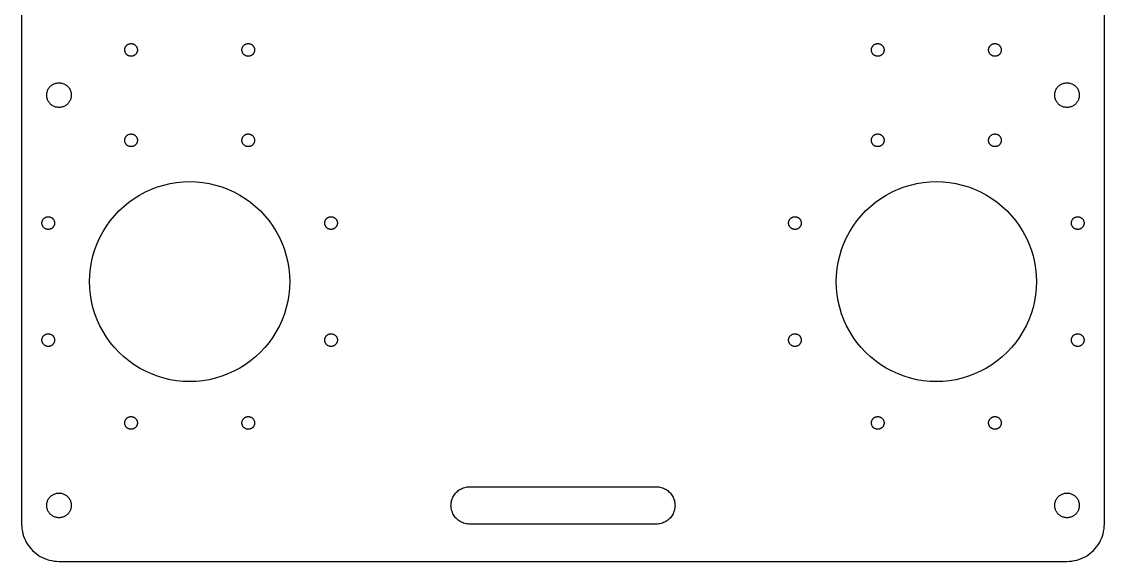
# Model space of a CAD drawing. Header units: millimetres. Extents: x -145 to 145, y -175 to 175.
# Drawn here: x -145 to 145, y -175 to -30.3 of the extents above; entities that cross this region are included whole.
import ezdxf

# ---------------------------------------------------------------- set-up
doc = ezdxf.new("R2010")
doc.units = ezdxf.units.MM

msp = doc.modelspace()

# ---------------------------------------------------------------- linework, layer by layer
at = {"layer": 'SCHNITT'}
msp.add_lwpolyline([(-145, 165), (-145, -165), (-144.98, -165.65), (-144.91, -166.31), (-144.81, -166.95), (-144.66, -167.59), (-144.47, -168.21), (-144.24, -168.83), (-143.97, -169.42), (-143.66, -170), (-143.31, -170.56), (-142.93, -171.09), (-142.52, -171.59), (-142.07, -172.07), (-141.59, -172.52), (-141.09, -172.93), (-140.56, -173.31), (-140, -173.66), (-139.42, -173.97), (-138.83, -174.24), (-138.21, -174.47), (-137.59, -174.66), (-136.95, -174.81), (-136.31, -174.91), (-135.65, -174.98), (-135, -175), (135, -175), (135.65, -174.98), (136.31, -174.91), (136.95, -174.81), (137.59, -174.66), (138.21, -174.47), (138.83, -174.24), (139.42, -173.97), (140, -173.66), (140.56, -173.31), (141.09, -172.93), (141.59, -172.52), (142.07, -172.07), (142.52, -171.59), (142.93, -171.09), (143.31, -170.56), (143.66, -170), (143.97, -169.42), (144.24, -168.83), (144.47, -168.21), (144.66, -167.59), (144.81, -166.95), (144.91, -166.31), (144.98, -165.65), (145, -165), (145, 165)], dxfattribs=at)
for points in [[(-115.8, -39.58), (-115.91, -39.56), (-116.02, -39.55), (-116.13, -39.52), (-116.24, -39.49), (-116.34, -39.45), (-116.44, -39.4), (-116.54, -39.35), (-116.63, -39.29), (-116.72, -39.23), (-116.81, -39.16), (-116.89, -39.08), (-116.97, -39), (-117.04, -38.91), (-117.1, -38.82), (-117.16, -38.73), (-117.21, -38.63), (-117.26, -38.53), (-117.3, -38.43), (-117.33, -38.32), (-117.36, -38.21), (-117.38, -38.1), (-117.39, -37.99), (-117.39, -37.88), (-117.39, -37.77), (-117.38, -37.66), (-117.36, -37.55), (-117.33, -37.44), (-117.3, -37.33), (-117.26, -37.23), (-117.21, -37.13), (-117.16, -37.03), (-117.1, -36.93), (-117.04, -36.84), (-116.97, -36.76), (-116.89, -36.68), (-116.81, -36.6), (-116.72, -36.53), (-116.63, -36.47), (-116.54, -36.41), (-116.44, -36.35), (-116.34, -36.31), (-116.24, -36.27), (-116.13, -36.24), (-116.02, -36.21), (-115.91, -36.19), (-115.8, -36.18), (-115.69, -36.18), (-115.58, -36.18), (-115.47, -36.19), (-115.36, -36.21), (-115.25, -36.24), (-115.14, -36.27), (-115.04, -36.31), (-114.94, -36.35), (-114.84, -36.41), (-114.75, -36.47), (-114.66, -36.53), (-114.57, -36.6), (-114.49, -36.68), (-114.41, -36.76), (-114.34, -36.84), (-114.28, -36.93), (-114.22, -37.03), (-114.17, -37.13), (-114.12, -37.23), (-114.08, -37.33), (-114.05, -37.44), (-114.02, -37.55), (-114, -37.66), (-113.99, -37.77), (-113.99, -37.88), (-113.99, -37.99), (-114, -38.1), (-114.02, -38.21), (-114.05, -38.32), (-114.08, -38.43), (-114.12, -38.53), (-114.17, -38.63), (-114.22, -38.73), (-114.28, -38.82), (-114.34, -38.91), (-114.41, -39), (-114.49, -39.08), (-114.57, -39.16), (-114.66, -39.23), (-114.75, -39.29), (-114.84, -39.35), (-114.94, -39.4), (-115.04, -39.45), (-115.14, -39.49), (-115.25, -39.52), (-115.36, -39.55), (-115.47, -39.56), (-115.58, -39.58), (-115.69, -39.58)], [(-84.42, -39.58), (-84.53, -39.56), (-84.64, -39.55), (-84.75, -39.52), (-84.86, -39.49), (-84.96, -39.45), (-85.06, -39.4), (-85.16, -39.35), (-85.25, -39.29), (-85.34, -39.23), (-85.43, -39.16), (-85.51, -39.08), (-85.59, -39), (-85.66, -38.91), (-85.72, -38.82), (-85.78, -38.73), (-85.83, -38.63), (-85.88, -38.53), (-85.92, -38.43), (-85.95, -38.32), (-85.98, -38.21), (-86, -38.1), (-86.01, -37.99), (-86.01, -37.88), (-86.01, -37.77), (-86, -37.66), (-85.98, -37.55), (-85.95, -37.44), (-85.92, -37.33), (-85.88, -37.23), (-85.83, -37.13), (-85.78, -37.03), (-85.72, -36.93), (-85.66, -36.84), (-85.59, -36.76), (-85.51, -36.68), (-85.43, -36.6), (-85.34, -36.53), (-85.25, -36.47), (-85.16, -36.41), (-85.06, -36.35), (-84.96, -36.31), (-84.86, -36.27), (-84.75, -36.24), (-84.64, -36.21), (-84.53, -36.19), (-84.42, -36.18), (-84.31, -36.18), (-84.2, -36.18), (-84.09, -36.19), (-83.98, -36.21), (-83.87, -36.24), (-83.76, -36.27), (-83.66, -36.31), (-83.56, -36.35), (-83.46, -36.41), (-83.37, -36.47), (-83.28, -36.53), (-83.19, -36.6), (-83.11, -36.68), (-83.03, -36.76), (-82.96, -36.84), (-82.9, -36.93), (-82.84, -37.03), (-82.79, -37.13), (-82.74, -37.23), (-82.7, -37.33), (-82.67, -37.44), (-82.64, -37.55), (-82.62, -37.66), (-82.61, -37.77), (-82.61, -37.88), (-82.61, -37.99), (-82.62, -38.1), (-82.64, -38.21), (-82.67, -38.32), (-82.7, -38.43), (-82.74, -38.53), (-82.79, -38.63), (-82.84, -38.73), (-82.9, -38.82), (-82.96, -38.91), (-83.03, -39), (-83.11, -39.08), (-83.19, -39.16), (-83.28, -39.23), (-83.37, -39.29), (-83.46, -39.35), (-83.56, -39.4), (-83.66, -39.45), (-83.76, -39.49), (-83.87, -39.52), (-83.98, -39.55), (-84.09, -39.56), (-84.2, -39.58), (-84.31, -39.58)], [(84.2, -39.58), (84.09, -39.56), (83.98, -39.55), (83.87, -39.52), (83.76, -39.49), (83.66, -39.45), (83.56, -39.4), (83.46, -39.35), (83.37, -39.29), (83.28, -39.23), (83.19, -39.16), (83.11, -39.08), (83.03, -39), (82.96, -38.91), (82.9, -38.82), (82.84, -38.73), (82.79, -38.63), (82.74, -38.53), (82.7, -38.43), (82.67, -38.32), (82.64, -38.21), (82.62, -38.1), (82.61, -37.99), (82.61, -37.88), (82.61, -37.77), (82.62, -37.66), (82.64, -37.55), (82.67, -37.44), (82.7, -37.33), (82.74, -37.23), (82.79, -37.13), (82.84, -37.03), (82.9, -36.93), (82.96, -36.84), (83.03, -36.76), (83.11, -36.68), (83.19, -36.6), (83.28, -36.53), (83.37, -36.47), (83.46, -36.41), (83.56, -36.35), (83.66, -36.31), (83.76, -36.27), (83.87, -36.24), (83.98, -36.21), (84.09, -36.19), (84.2, -36.18), (84.31, -36.18), (84.42, -36.18), (84.53, -36.19), (84.64, -36.21), (84.75, -36.24), (84.86, -36.27), (84.96, -36.31), (85.06, -36.35), (85.16, -36.41), (85.25, -36.47), (85.34, -36.53), (85.43, -36.6), (85.51, -36.68), (85.59, -36.76), (85.66, -36.84), (85.72, -36.93), (85.78, -37.03), (85.83, -37.13), (85.88, -37.23), (85.92, -37.33), (85.95, -37.44), (85.98, -37.55), (86, -37.66), (86.01, -37.77), (86.01, -37.88), (86.01, -37.99), (86, -38.1), (85.98, -38.21), (85.95, -38.32), (85.92, -38.43), (85.88, -38.53), (85.83, -38.63), (85.78, -38.73), (85.72, -38.82), (85.66, -38.91), (85.59, -39), (85.51, -39.08), (85.43, -39.16), (85.34, -39.23), (85.25, -39.29), (85.16, -39.35), (85.06, -39.4), (84.96, -39.45), (84.86, -39.49), (84.75, -39.52), (84.64, -39.55), (84.53, -39.56), (84.42, -39.58), (84.31, -39.58)], [(115.58, -39.58), (115.47, -39.56), (115.36, -39.55), (115.25, -39.52), (115.14, -39.49), (115.04, -39.45), (114.94, -39.4), (114.84, -39.35), (114.75, -39.29), (114.66, -39.23), (114.57, -39.16), (114.49, -39.08), (114.41, -39), (114.34, -38.91), (114.28, -38.82), (114.22, -38.73), (114.17, -38.63), (114.12, -38.53), (114.08, -38.43), (114.05, -38.32), (114.02, -38.21), (114, -38.1), (113.99, -37.99), (113.99, -37.88), (113.99, -37.77), (114, -37.66), (114.02, -37.55), (114.05, -37.44), (114.08, -37.33), (114.12, -37.23), (114.17, -37.13), (114.22, -37.03), (114.28, -36.93), (114.34, -36.84), (114.41, -36.76), (114.49, -36.68), (114.57, -36.6), (114.66, -36.53), (114.75, -36.47), (114.84, -36.41), (114.94, -36.35), (115.04, -36.31), (115.14, -36.27), (115.25, -36.24), (115.36, -36.21), (115.47, -36.19), (115.58, -36.18), (115.69, -36.18), (115.8, -36.18), (115.91, -36.19), (116.02, -36.21), (116.13, -36.24), (116.24, -36.27), (116.34, -36.31), (116.44, -36.35), (116.54, -36.41), (116.63, -36.47), (116.72, -36.53), (116.81, -36.6), (116.89, -36.68), (116.97, -36.76), (117.04, -36.84), (117.1, -36.93), (117.16, -37.03), (117.21, -37.13), (117.26, -37.23), (117.3, -37.33), (117.33, -37.44), (117.36, -37.55), (117.38, -37.66), (117.39, -37.77), (117.39, -37.88), (117.39, -37.99), (117.38, -38.1), (117.36, -38.21), (117.33, -38.32), (117.3, -38.43), (117.26, -38.53), (117.21, -38.63), (117.16, -38.73), (117.1, -38.82), (117.04, -38.91), (116.97, -39), (116.89, -39.08), (116.81, -39.16), (116.72, -39.23), (116.63, -39.29), (116.54, -39.35), (116.44, -39.4), (116.34, -39.45), (116.24, -39.49), (116.13, -39.52), (116.02, -39.55), (115.91, -39.56), (115.8, -39.58), (115.69, -39.58)], [(-135.22, -53.29), (-135.43, -53.27), (-135.64, -53.24), (-135.85, -53.19), (-136.06, -53.12), (-136.26, -53.05), (-136.46, -52.96), (-136.65, -52.86), (-136.83, -52.74), (-137.01, -52.62), (-137.18, -52.48), (-137.33, -52.33), (-137.48, -52.18), (-137.62, -52.01), (-137.74, -51.83), (-137.86, -51.65), (-137.96, -51.46), (-138.05, -51.26), (-138.12, -51.06), (-138.19, -50.85), (-138.24, -50.64), (-138.27, -50.43), (-138.29, -50.22), (-138.3, -50), (-138.29, -49.78), (-138.27, -49.57), (-138.24, -49.36), (-138.19, -49.15), (-138.12, -48.94), (-138.05, -48.74), (-137.96, -48.54), (-137.86, -48.35), (-137.74, -48.17), (-137.62, -47.99), (-137.48, -47.82), (-137.33, -47.67), (-137.18, -47.52), (-137.01, -47.38), (-136.83, -47.26), (-136.65, -47.14), (-136.46, -47.04), (-136.26, -46.95), (-136.06, -46.88), (-135.85, -46.81), (-135.64, -46.76), (-135.43, -46.73), (-135.22, -46.71), (-135, -46.7), (-134.78, -46.71), (-134.57, -46.73), (-134.36, -46.76), (-134.15, -46.81), (-133.94, -46.88), (-133.74, -46.95), (-133.54, -47.04), (-133.35, -47.14), (-133.17, -47.26), (-132.99, -47.38), (-132.82, -47.52), (-132.67, -47.67), (-132.52, -47.82), (-132.38, -47.99), (-132.26, -48.17), (-132.14, -48.35), (-132.04, -48.54), (-131.95, -48.74), (-131.88, -48.94), (-131.81, -49.15), (-131.76, -49.36), (-131.73, -49.57), (-131.71, -49.78), (-131.7, -50), (-131.71, -50.22), (-131.73, -50.43), (-131.76, -50.64), (-131.81, -50.85), (-131.88, -51.06), (-131.95, -51.26), (-132.04, -51.46), (-132.14, -51.65), (-132.26, -51.83), (-132.38, -52.01), (-132.52, -52.18), (-132.67, -52.33), (-132.82, -52.48), (-132.99, -52.62), (-133.17, -52.74), (-133.35, -52.86), (-133.54, -52.96), (-133.74, -53.05), (-133.94, -53.12), (-134.15, -53.19), (-134.36, -53.24), (-134.57, -53.27), (-134.78, -53.29), (-135, -53.3)], [(134.78, -53.29), (134.57, -53.27), (134.36, -53.24), (134.15, -53.19), (133.94, -53.12), (133.74, -53.05), (133.54, -52.96), (133.35, -52.86), (133.17, -52.74), (132.99, -52.62), (132.82, -52.48), (132.67, -52.33), (132.52, -52.18), (132.38, -52.01), (132.26, -51.83), (132.14, -51.65), (132.04, -51.46), (131.95, -51.26), (131.88, -51.06), (131.81, -50.85), (131.76, -50.64), (131.73, -50.43), (131.71, -50.22), (131.7, -50), (131.71, -49.78), (131.73, -49.57), (131.76, -49.36), (131.81, -49.15), (131.88, -48.94), (131.95, -48.74), (132.04, -48.54), (132.14, -48.35), (132.26, -48.17), (132.38, -47.99), (132.52, -47.82), (132.67, -47.67), (132.82, -47.52), (132.99, -47.38), (133.17, -47.26), (133.35, -47.14), (133.54, -47.04), (133.74, -46.95), (133.94, -46.88), (134.15, -46.81), (134.36, -46.76), (134.57, -46.73), (134.78, -46.71), (135, -46.7), (135.22, -46.71), (135.43, -46.73), (135.64, -46.76), (135.85, -46.81), (136.06, -46.88), (136.26, -46.95), (136.46, -47.04), (136.65, -47.14), (136.83, -47.26), (137.01, -47.38), (137.18, -47.52), (137.33, -47.67), (137.48, -47.82), (137.62, -47.99), (137.74, -48.17), (137.86, -48.35), (137.96, -48.54), (138.05, -48.74), (138.12, -48.94), (138.19, -49.15), (138.24, -49.36), (138.27, -49.57), (138.29, -49.78), (138.3, -50), (138.29, -50.22), (138.27, -50.43), (138.24, -50.64), (138.19, -50.85), (138.12, -51.06), (138.05, -51.26), (137.96, -51.46), (137.86, -51.65), (137.74, -51.83), (137.62, -52.01), (137.48, -52.18), (137.33, -52.33), (137.18, -52.48), (137.01, -52.62), (136.83, -52.74), (136.65, -52.86), (136.46, -52.96), (136.26, -53.05), (136.06, -53.12), (135.85, -53.19), (135.64, -53.24), (135.43, -53.27), (135.22, -53.29), (135, -53.3)], [(-115.8, -63.82), (-115.91, -63.81), (-116.02, -63.79), (-116.13, -63.76), (-116.24, -63.73), (-116.34, -63.69), (-116.44, -63.65), (-116.54, -63.59), (-116.63, -63.53), (-116.72, -63.47), (-116.81, -63.4), (-116.89, -63.32), (-116.97, -63.24), (-117.04, -63.16), (-117.1, -63.07), (-117.16, -62.97), (-117.21, -62.87), (-117.26, -62.77), (-117.3, -62.67), (-117.33, -62.56), (-117.36, -62.45), (-117.38, -62.34), (-117.39, -62.23), (-117.39, -62.12), (-117.39, -62.01), (-117.38, -61.9), (-117.36, -61.79), (-117.33, -61.68), (-117.3, -61.57), (-117.26, -61.47), (-117.21, -61.37), (-117.16, -61.27), (-117.1, -61.18), (-117.04, -61.09), (-116.97, -61), (-116.89, -60.92), (-116.81, -60.84), (-116.72, -60.77), (-116.63, -60.71), (-116.54, -60.65), (-116.44, -60.6), (-116.34, -60.55), (-116.24, -60.51), (-116.13, -60.48), (-116.02, -60.45), (-115.91, -60.44), (-115.8, -60.42), (-115.69, -60.42), (-115.58, -60.42), (-115.47, -60.44), (-115.36, -60.45), (-115.25, -60.48), (-115.14, -60.51), (-115.04, -60.55), (-114.94, -60.6), (-114.84, -60.65), (-114.75, -60.71), (-114.66, -60.77), (-114.57, -60.84), (-114.49, -60.92), (-114.41, -61), (-114.34, -61.09), (-114.28, -61.18), (-114.22, -61.27), (-114.17, -61.37), (-114.12, -61.47), (-114.08, -61.57), (-114.05, -61.68), (-114.02, -61.79), (-114, -61.9), (-113.99, -62.01), (-113.99, -62.12), (-113.99, -62.23), (-114, -62.34), (-114.02, -62.45), (-114.05, -62.56), (-114.08, -62.67), (-114.12, -62.77), (-114.17, -62.87), (-114.22, -62.97), (-114.28, -63.07), (-114.34, -63.16), (-114.41, -63.24), (-114.49, -63.32), (-114.57, -63.4), (-114.66, -63.47), (-114.75, -63.53), (-114.84, -63.59), (-114.94, -63.65), (-115.04, -63.69), (-115.14, -63.73), (-115.25, -63.76), (-115.36, -63.79), (-115.47, -63.81), (-115.58, -63.82), (-115.69, -63.82)], [(-84.42, -63.82), (-84.53, -63.81), (-84.64, -63.79), (-84.75, -63.76), (-84.86, -63.73), (-84.96, -63.69), (-85.06, -63.65), (-85.16, -63.59), (-85.25, -63.53), (-85.34, -63.47), (-85.43, -63.4), (-85.51, -63.32), (-85.59, -63.24), (-85.66, -63.16), (-85.72, -63.07), (-85.78, -62.97), (-85.83, -62.87), (-85.88, -62.77), (-85.92, -62.67), (-85.95, -62.56), (-85.98, -62.45), (-86, -62.34), (-86.01, -62.23), (-86.01, -62.12), (-86.01, -62.01), (-86, -61.9), (-85.98, -61.79), (-85.95, -61.68), (-85.92, -61.57), (-85.88, -61.47), (-85.83, -61.37), (-85.78, -61.27), (-85.72, -61.18), (-85.66, -61.09), (-85.59, -61), (-85.51, -60.92), (-85.43, -60.84), (-85.34, -60.77), (-85.25, -60.71), (-85.16, -60.65), (-85.06, -60.6), (-84.96, -60.55), (-84.86, -60.51), (-84.75, -60.48), (-84.64, -60.45), (-84.53, -60.44), (-84.42, -60.42), (-84.31, -60.42), (-84.2, -60.42), (-84.09, -60.44), (-83.98, -60.45), (-83.87, -60.48), (-83.76, -60.51), (-83.66, -60.55), (-83.56, -60.6), (-83.46, -60.65), (-83.37, -60.71), (-83.28, -60.77), (-83.19, -60.84), (-83.11, -60.92), (-83.03, -61), (-82.96, -61.09), (-82.9, -61.18), (-82.84, -61.27), (-82.79, -61.37), (-82.74, -61.47), (-82.7, -61.57), (-82.67, -61.68), (-82.64, -61.79), (-82.62, -61.9), (-82.61, -62.01), (-82.61, -62.12), (-82.61, -62.23), (-82.62, -62.34), (-82.64, -62.45), (-82.67, -62.56), (-82.7, -62.67), (-82.74, -62.77), (-82.79, -62.87), (-82.84, -62.97), (-82.9, -63.07), (-82.96, -63.16), (-83.03, -63.24), (-83.11, -63.32), (-83.19, -63.4), (-83.28, -63.47), (-83.37, -63.53), (-83.46, -63.59), (-83.56, -63.65), (-83.66, -63.69), (-83.76, -63.73), (-83.87, -63.76), (-83.98, -63.79), (-84.09, -63.81), (-84.2, -63.82), (-84.31, -63.82)], [(84.2, -63.82), (84.09, -63.81), (83.98, -63.79), (83.87, -63.76), (83.76, -63.73), (83.66, -63.69), (83.56, -63.65), (83.46, -63.59), (83.37, -63.53), (83.28, -63.47), (83.19, -63.4), (83.11, -63.32), (83.03, -63.24), (82.96, -63.16), (82.9, -63.07), (82.84, -62.97), (82.79, -62.87), (82.74, -62.77), (82.7, -62.67), (82.67, -62.56), (82.64, -62.45), (82.62, -62.34), (82.61, -62.23), (82.61, -62.12), (82.61, -62.01), (82.62, -61.9), (82.64, -61.79), (82.67, -61.68), (82.7, -61.57), (82.74, -61.47), (82.79, -61.37), (82.84, -61.27), (82.9, -61.18), (82.96, -61.09), (83.03, -61), (83.11, -60.92), (83.19, -60.84), (83.28, -60.77), (83.37, -60.71), (83.46, -60.65), (83.56, -60.6), (83.66, -60.55), (83.76, -60.51), (83.87, -60.48), (83.98, -60.45), (84.09, -60.44), (84.2, -60.42), (84.31, -60.42), (84.42, -60.42), (84.53, -60.44), (84.64, -60.45), (84.75, -60.48), (84.86, -60.51), (84.96, -60.55), (85.06, -60.6), (85.16, -60.65), (85.25, -60.71), (85.34, -60.77), (85.43, -60.84), (85.51, -60.92), (85.59, -61), (85.66, -61.09), (85.72, -61.18), (85.78, -61.27), (85.83, -61.37), (85.88, -61.47), (85.92, -61.57), (85.95, -61.68), (85.98, -61.79), (86, -61.9), (86.01, -62.01), (86.01, -62.12), (86.01, -62.23), (86, -62.34), (85.98, -62.45), (85.95, -62.56), (85.92, -62.67), (85.88, -62.77), (85.83, -62.87), (85.78, -62.97), (85.72, -63.07), (85.66, -63.16), (85.59, -63.24), (85.51, -63.32), (85.43, -63.4), (85.34, -63.47), (85.25, -63.53), (85.16, -63.59), (85.06, -63.65), (84.96, -63.69), (84.86, -63.73), (84.75, -63.76), (84.64, -63.79), (84.53, -63.81), (84.42, -63.82), (84.31, -63.82)], [(115.58, -63.82), (115.47, -63.81), (115.36, -63.79), (115.25, -63.76), (115.14, -63.73), (115.04, -63.69), (114.94, -63.65), (114.84, -63.59), (114.75, -63.53), (114.66, -63.47), (114.57, -63.4), (114.49, -63.32), (114.41, -63.24), (114.34, -63.16), (114.28, -63.07), (114.22, -62.97), (114.17, -62.87), (114.12, -62.77), (114.08, -62.67), (114.05, -62.56), (114.02, -62.45), (114, -62.34), (113.99, -62.23), (113.99, -62.12), (113.99, -62.01), (114, -61.9), (114.02, -61.79), (114.05, -61.68), (114.08, -61.57), (114.12, -61.47), (114.17, -61.37), (114.22, -61.27), (114.28, -61.18), (114.34, -61.09), (114.41, -61), (114.49, -60.92), (114.57, -60.84), (114.66, -60.77), (114.75, -60.71), (114.84, -60.65), (114.94, -60.6), (115.04, -60.55), (115.14, -60.51), (115.25, -60.48), (115.36, -60.45), (115.47, -60.44), (115.58, -60.42), (115.69, -60.42), (115.8, -60.42), (115.91, -60.44), (116.02, -60.45), (116.13, -60.48), (116.24, -60.51), (116.34, -60.55), (116.44, -60.6), (116.54, -60.65), (116.63, -60.71), (116.72, -60.77), (116.81, -60.84), (116.89, -60.92), (116.97, -61), (117.04, -61.09), (117.1, -61.18), (117.16, -61.27), (117.21, -61.37), (117.26, -61.47), (117.3, -61.57), (117.33, -61.68), (117.36, -61.79), (117.38, -61.9), (117.39, -62.01), (117.39, -62.12), (117.39, -62.23), (117.38, -62.34), (117.36, -62.45), (117.33, -62.56), (117.3, -62.67), (117.26, -62.77), (117.21, -62.87), (117.16, -62.97), (117.1, -63.07), (117.04, -63.16), (116.97, -63.24), (116.89, -63.32), (116.81, -63.4), (116.72, -63.47), (116.63, -63.53), (116.54, -63.59), (116.44, -63.65), (116.34, -63.69), (116.24, -63.73), (116.13, -63.76), (116.02, -63.79), (115.91, -63.81), (115.8, -63.82), (115.69, -63.82)], [(-101.75, -126.74), (-103.5, -126.57), (-105.23, -126.29), (-106.94, -125.89), (-108.61, -125.38), (-110.26, -124.76), (-111.85, -124.04), (-113.4, -123.21), (-114.89, -122.28), (-116.31, -121.26), (-117.67, -120.15), (-118.95, -118.95), (-120.15, -117.67), (-121.26, -116.31), (-122.28, -114.89), (-123.21, -113.4), (-124.04, -111.85), (-124.76, -110.26), (-125.38, -108.61), (-125.89, -106.94), (-126.29, -105.23), (-126.57, -103.5), (-126.74, -101.75), (-126.8, -100), (-126.74, -98.25), (-126.57, -96.5), (-126.29, -94.77), (-125.89, -93.06), (-125.38, -91.39), (-124.76, -89.74), (-124.04, -88.15), (-123.21, -86.6), (-122.28, -85.11), (-121.26, -83.69), (-120.15, -82.33), (-118.95, -81.05), (-117.67, -79.85), (-116.31, -78.74), (-114.89, -77.72), (-113.4, -76.79), (-111.85, -75.96), (-110.26, -75.24), (-108.61, -74.62), (-106.94, -74.11), (-105.23, -73.71), (-103.5, -73.43), (-101.75, -73.26), (-100, -73.2), (-98.25, -73.26), (-96.5, -73.43), (-94.77, -73.71), (-93.06, -74.11), (-91.39, -74.62), (-89.74, -75.24), (-88.15, -75.96), (-86.6, -76.79), (-85.11, -77.72), (-83.69, -78.74), (-82.33, -79.85), (-81.05, -81.05), (-79.85, -82.33), (-78.74, -83.69), (-77.72, -85.11), (-76.79, -86.6), (-75.96, -88.15), (-75.24, -89.74), (-74.62, -91.39), (-74.11, -93.06), (-73.71, -94.77), (-73.43, -96.5), (-73.26, -98.25), (-73.2, -100), (-73.26, -101.75), (-73.43, -103.5), (-73.71, -105.23), (-74.11, -106.94), (-74.62, -108.61), (-75.24, -110.26), (-75.96, -111.85), (-76.79, -113.4), (-77.72, -114.89), (-78.74, -116.31), (-79.85, -117.67), (-81.05, -118.95), (-82.33, -120.15), (-83.69, -121.26), (-85.11, -122.28), (-86.6, -123.21), (-88.15, -124.04), (-89.74, -124.76), (-91.39, -125.38), (-93.06, -125.89), (-94.77, -126.29), (-96.5, -126.57), (-98.25, -126.74), (-100, -126.8)], [(98.25, -126.74), (96.5, -126.57), (94.77, -126.29), (93.06, -125.89), (91.39, -125.38), (89.74, -124.76), (88.15, -124.04), (86.6, -123.21), (85.11, -122.28), (83.69, -121.26), (82.33, -120.15), (81.05, -118.95), (79.85, -117.67), (78.74, -116.31), (77.72, -114.89), (76.79, -113.4), (75.96, -111.85), (75.24, -110.26), (74.62, -108.61), (74.11, -106.94), (73.71, -105.23), (73.43, -103.5), (73.26, -101.75), (73.2, -100), (73.26, -98.25), (73.43, -96.5), (73.71, -94.77), (74.11, -93.06), (74.62, -91.39), (75.24, -89.74), (75.96, -88.15), (76.79, -86.6), (77.72, -85.11), (78.74, -83.69), (79.85, -82.33), (81.05, -81.05), (82.33, -79.85), (83.69, -78.74), (85.11, -77.72), (86.6, -76.79), (88.15, -75.96), (89.74, -75.24), (91.39, -74.62), (93.06, -74.11), (94.77, -73.71), (96.5, -73.43), (98.25, -73.26), (100, -73.2), (101.75, -73.26), (103.5, -73.43), (105.23, -73.71), (106.94, -74.11), (108.61, -74.62), (110.26, -75.24), (111.85, -75.96), (113.4, -76.79), (114.89, -77.72), (116.31, -78.74), (117.67, -79.85), (118.95, -81.05), (120.15, -82.33), (121.26, -83.69), (122.28, -85.11), (123.21, -86.6), (124.04, -88.15), (124.76, -89.74), (125.38, -91.39), (125.89, -93.06), (126.29, -94.77), (126.57, -96.5), (126.74, -98.25), (126.8, -100), (126.74, -101.75), (126.57, -103.5), (126.29, -105.23), (125.89, -106.94), (125.38, -108.61), (124.76, -110.26), (124.04, -111.85), (123.21, -113.4), (122.28, -114.89), (121.26, -116.31), (120.15, -117.67), (118.95, -118.95), (117.67, -120.15), (116.31, -121.26), (114.89, -122.28), (113.4, -123.21), (111.85, -124.04), (110.26, -124.76), (108.61, -125.38), (106.94, -125.89), (105.23, -126.29), (103.5, -126.57), (101.75, -126.74), (100, -126.8)], [(-137.99, -86.01), (-138.1, -86), (-138.21, -85.98), (-138.32, -85.95), (-138.43, -85.92), (-138.53, -85.88), (-138.63, -85.83), (-138.73, -85.78), (-138.82, -85.72), (-138.91, -85.66), (-139, -85.59), (-139.08, -85.51), (-139.16, -85.43), (-139.23, -85.34), (-139.29, -85.25), (-139.35, -85.16), (-139.4, -85.06), (-139.45, -84.96), (-139.49, -84.86), (-139.52, -84.75), (-139.55, -84.64), (-139.56, -84.53), (-139.58, -84.42), (-139.58, -84.31), (-139.58, -84.2), (-139.56, -84.09), (-139.55, -83.98), (-139.52, -83.87), (-139.49, -83.76), (-139.45, -83.66), (-139.4, -83.56), (-139.35, -83.46), (-139.29, -83.37), (-139.23, -83.28), (-139.16, -83.19), (-139.08, -83.11), (-139, -83.03), (-138.91, -82.96), (-138.82, -82.9), (-138.73, -82.84), (-138.63, -82.79), (-138.53, -82.74), (-138.43, -82.7), (-138.32, -82.67), (-138.21, -82.64), (-138.1, -82.62), (-137.99, -82.61), (-137.88, -82.61), (-137.77, -82.61), (-137.66, -82.62), (-137.55, -82.64), (-137.44, -82.67), (-137.33, -82.7), (-137.23, -82.74), (-137.13, -82.79), (-137.03, -82.84), (-136.93, -82.9), (-136.84, -82.96), (-136.76, -83.03), (-136.68, -83.11), (-136.6, -83.19), (-136.53, -83.28), (-136.47, -83.37), (-136.41, -83.46), (-136.35, -83.56), (-136.31, -83.66), (-136.27, -83.76), (-136.24, -83.87), (-136.21, -83.98), (-136.19, -84.09), (-136.18, -84.2), (-136.18, -84.31), (-136.18, -84.42), (-136.19, -84.53), (-136.21, -84.64), (-136.24, -84.75), (-136.27, -84.86), (-136.31, -84.96), (-136.35, -85.06), (-136.41, -85.16), (-136.47, -85.25), (-136.53, -85.34), (-136.6, -85.43), (-136.68, -85.51), (-136.76, -85.59), (-136.84, -85.66), (-136.93, -85.72), (-137.03, -85.78), (-137.13, -85.83), (-137.23, -85.88), (-137.33, -85.92), (-137.44, -85.95), (-137.55, -85.98), (-137.66, -86), (-137.77, -86.01), (-137.88, -86.01)], [(-62.23, -86.01), (-62.34, -86), (-62.45, -85.98), (-62.56, -85.95), (-62.67, -85.92), (-62.77, -85.88), (-62.87, -85.83), (-62.97, -85.78), (-63.07, -85.72), (-63.16, -85.66), (-63.24, -85.59), (-63.32, -85.51), (-63.4, -85.43), (-63.47, -85.34), (-63.53, -85.25), (-63.59, -85.16), (-63.65, -85.06), (-63.69, -84.96), (-63.73, -84.86), (-63.76, -84.75), (-63.79, -84.64), (-63.81, -84.53), (-63.82, -84.42), (-63.82, -84.31), (-63.82, -84.2), (-63.81, -84.09), (-63.79, -83.98), (-63.76, -83.87), (-63.73, -83.76), (-63.69, -83.66), (-63.65, -83.56), (-63.59, -83.46), (-63.53, -83.37), (-63.47, -83.28), (-63.4, -83.19), (-63.32, -83.11), (-63.24, -83.03), (-63.16, -82.96), (-63.07, -82.9), (-62.97, -82.84), (-62.87, -82.79), (-62.77, -82.74), (-62.67, -82.7), (-62.56, -82.67), (-62.45, -82.64), (-62.34, -82.62), (-62.23, -82.61), (-62.12, -82.61), (-62.01, -82.61), (-61.9, -82.62), (-61.79, -82.64), (-61.68, -82.67), (-61.57, -82.7), (-61.47, -82.74), (-61.37, -82.79), (-61.27, -82.84), (-61.18, -82.9), (-61.09, -82.96), (-61, -83.03), (-60.92, -83.11), (-60.84, -83.19), (-60.77, -83.28), (-60.71, -83.37), (-60.65, -83.46), (-60.6, -83.56), (-60.55, -83.66), (-60.51, -83.76), (-60.48, -83.87), (-60.45, -83.98), (-60.44, -84.09), (-60.42, -84.2), (-60.42, -84.31), (-60.42, -84.42), (-60.44, -84.53), (-60.45, -84.64), (-60.48, -84.75), (-60.51, -84.86), (-60.55, -84.96), (-60.6, -85.06), (-60.65, -85.16), (-60.71, -85.25), (-60.77, -85.34), (-60.84, -85.43), (-60.92, -85.51), (-61, -85.59), (-61.09, -85.66), (-61.18, -85.72), (-61.27, -85.78), (-61.37, -85.83), (-61.47, -85.88), (-61.57, -85.92), (-61.68, -85.95), (-61.79, -85.98), (-61.9, -86), (-62.01, -86.01), (-62.12, -86.01)], [(62.01, -86.01), (61.9, -86), (61.79, -85.98), (61.68, -85.95), (61.57, -85.92), (61.47, -85.88), (61.37, -85.83), (61.27, -85.78), (61.18, -85.72), (61.09, -85.66), (61, -85.59), (60.92, -85.51), (60.84, -85.43), (60.77, -85.34), (60.71, -85.25), (60.65, -85.16), (60.6, -85.06), (60.55, -84.96), (60.51, -84.86), (60.48, -84.75), (60.45, -84.64), (60.44, -84.53), (60.42, -84.42), (60.42, -84.31), (60.42, -84.2), (60.44, -84.09), (60.45, -83.98), (60.48, -83.87), (60.51, -83.76), (60.55, -83.66), (60.6, -83.56), (60.65, -83.46), (60.71, -83.37), (60.77, -83.28), (60.84, -83.19), (60.92, -83.11), (61, -83.03), (61.09, -82.96), (61.18, -82.9), (61.27, -82.84), (61.37, -82.79), (61.47, -82.74), (61.57, -82.7), (61.68, -82.67), (61.79, -82.64), (61.9, -82.62), (62.01, -82.61), (62.12, -82.61), (62.23, -82.61), (62.34, -82.62), (62.45, -82.64), (62.56, -82.67), (62.67, -82.7), (62.77, -82.74), (62.87, -82.79), (62.97, -82.84), (63.07, -82.9), (63.16, -82.96), (63.24, -83.03), (63.32, -83.11), (63.4, -83.19), (63.47, -83.28), (63.53, -83.37), (63.59, -83.46), (63.65, -83.56), (63.69, -83.66), (63.73, -83.76), (63.76, -83.87), (63.79, -83.98), (63.81, -84.09), (63.82, -84.2), (63.82, -84.31), (63.82, -84.42), (63.81, -84.53), (63.79, -84.64), (63.76, -84.75), (63.73, -84.86), (63.69, -84.96), (63.65, -85.06), (63.59, -85.16), (63.53, -85.25), (63.47, -85.34), (63.4, -85.43), (63.32, -85.51), (63.24, -85.59), (63.16, -85.66), (63.07, -85.72), (62.97, -85.78), (62.87, -85.83), (62.77, -85.88), (62.67, -85.92), (62.56, -85.95), (62.45, -85.98), (62.34, -86), (62.23, -86.01), (62.12, -86.01)], [(137.77, -86.01), (137.66, -86), (137.55, -85.98), (137.44, -85.95), (137.33, -85.92), (137.23, -85.88), (137.13, -85.83), (137.03, -85.78), (136.93, -85.72), (136.84, -85.66), (136.76, -85.59), (136.68, -85.51), (136.6, -85.43), (136.53, -85.34), (136.47, -85.25), (136.41, -85.16), (136.35, -85.06), (136.31, -84.96), (136.27, -84.86), (136.24, -84.75), (136.21, -84.64), (136.19, -84.53), (136.18, -84.42), (136.18, -84.31), (136.18, -84.2), (136.19, -84.09), (136.21, -83.98), (136.24, -83.87), (136.27, -83.76), (136.31, -83.66), (136.35, -83.56), (136.41, -83.46), (136.47, -83.37), (136.53, -83.28), (136.6, -83.19), (136.68, -83.11), (136.76, -83.03), (136.84, -82.96), (136.93, -82.9), (137.03, -82.84), (137.13, -82.79), (137.23, -82.74), (137.33, -82.7), (137.44, -82.67), (137.55, -82.64), (137.66, -82.62), (137.77, -82.61), (137.88, -82.61), (137.99, -82.61), (138.1, -82.62), (138.21, -82.64), (138.32, -82.67), (138.43, -82.7), (138.53, -82.74), (138.63, -82.79), (138.73, -82.84), (138.82, -82.9), (138.91, -82.96), (139, -83.03), (139.08, -83.11), (139.16, -83.19), (139.23, -83.28), (139.29, -83.37), (139.35, -83.46), (139.4, -83.56), (139.45, -83.66), (139.49, -83.76), (139.52, -83.87), (139.55, -83.98), (139.56, -84.09), (139.58, -84.2), (139.58, -84.31), (139.58, -84.42), (139.56, -84.53), (139.55, -84.64), (139.52, -84.75), (139.49, -84.86), (139.45, -84.96), (139.4, -85.06), (139.35, -85.16), (139.29, -85.25), (139.23, -85.34), (139.16, -85.43), (139.08, -85.51), (139, -85.59), (138.91, -85.66), (138.82, -85.72), (138.73, -85.78), (138.63, -85.83), (138.53, -85.88), (138.43, -85.92), (138.32, -85.95), (138.21, -85.98), (138.1, -86), (137.99, -86.01), (137.88, -86.01)], [(-137.99, -117.39), (-138.1, -117.38), (-138.21, -117.36), (-138.32, -117.33), (-138.43, -117.3), (-138.53, -117.26), (-138.63, -117.21), (-138.73, -117.16), (-138.82, -117.1), (-138.91, -117.04), (-139, -116.97), (-139.08, -116.89), (-139.16, -116.81), (-139.23, -116.72), (-139.29, -116.63), (-139.35, -116.54), (-139.4, -116.44), (-139.45, -116.34), (-139.49, -116.24), (-139.52, -116.13), (-139.55, -116.02), (-139.56, -115.91), (-139.58, -115.8), (-139.58, -115.69), (-139.58, -115.58), (-139.56, -115.47), (-139.55, -115.36), (-139.52, -115.25), (-139.49, -115.14), (-139.45, -115.04), (-139.4, -114.94), (-139.35, -114.84), (-139.29, -114.75), (-139.23, -114.66), (-139.16, -114.57), (-139.08, -114.49), (-139, -114.41), (-138.91, -114.34), (-138.82, -114.28), (-138.73, -114.22), (-138.63, -114.17), (-138.53, -114.12), (-138.43, -114.08), (-138.32, -114.05), (-138.21, -114.02), (-138.1, -114), (-137.99, -113.99), (-137.88, -113.99), (-137.77, -113.99), (-137.66, -114), (-137.55, -114.02), (-137.44, -114.05), (-137.33, -114.08), (-137.23, -114.12), (-137.13, -114.17), (-137.03, -114.22), (-136.93, -114.28), (-136.84, -114.34), (-136.76, -114.41), (-136.68, -114.49), (-136.6, -114.57), (-136.53, -114.66), (-136.47, -114.75), (-136.41, -114.84), (-136.35, -114.94), (-136.31, -115.04), (-136.27, -115.14), (-136.24, -115.25), (-136.21, -115.36), (-136.19, -115.47), (-136.18, -115.58), (-136.18, -115.69), (-136.18, -115.8), (-136.19, -115.91), (-136.21, -116.02), (-136.24, -116.13), (-136.27, -116.24), (-136.31, -116.34), (-136.35, -116.44), (-136.41, -116.54), (-136.47, -116.63), (-136.53, -116.72), (-136.6, -116.81), (-136.68, -116.89), (-136.76, -116.97), (-136.84, -117.04), (-136.93, -117.1), (-137.03, -117.16), (-137.13, -117.21), (-137.23, -117.26), (-137.33, -117.3), (-137.44, -117.33), (-137.55, -117.36), (-137.66, -117.38), (-137.77, -117.39), (-137.88, -117.39)], [(-62.23, -117.39), (-62.34, -117.38), (-62.45, -117.36), (-62.56, -117.33), (-62.67, -117.3), (-62.77, -117.26), (-62.87, -117.21), (-62.97, -117.16), (-63.07, -117.1), (-63.16, -117.04), (-63.24, -116.97), (-63.32, -116.89), (-63.4, -116.81), (-63.47, -116.72), (-63.53, -116.63), (-63.59, -116.54), (-63.65, -116.44), (-63.69, -116.34), (-63.73, -116.24), (-63.76, -116.13), (-63.79, -116.02), (-63.81, -115.91), (-63.82, -115.8), (-63.82, -115.69), (-63.82, -115.58), (-63.81, -115.47), (-63.79, -115.36), (-63.76, -115.25), (-63.73, -115.14), (-63.69, -115.04), (-63.65, -114.94), (-63.59, -114.84), (-63.53, -114.75), (-63.47, -114.66), (-63.4, -114.57), (-63.32, -114.49), (-63.24, -114.41), (-63.16, -114.34), (-63.07, -114.28), (-62.97, -114.22), (-62.87, -114.17), (-62.77, -114.12), (-62.67, -114.08), (-62.56, -114.05), (-62.45, -114.02), (-62.34, -114), (-62.23, -113.99), (-62.12, -113.99), (-62.01, -113.99), (-61.9, -114), (-61.79, -114.02), (-61.68, -114.05), (-61.57, -114.08), (-61.47, -114.12), (-61.37, -114.17), (-61.27, -114.22), (-61.18, -114.28), (-61.09, -114.34), (-61, -114.41), (-60.92, -114.49), (-60.84, -114.57), (-60.77, -114.66), (-60.71, -114.75), (-60.65, -114.84), (-60.6, -114.94), (-60.55, -115.04), (-60.51, -115.14), (-60.48, -115.25), (-60.45, -115.36), (-60.44, -115.47), (-60.42, -115.58), (-60.42, -115.69), (-60.42, -115.8), (-60.44, -115.91), (-60.45, -116.02), (-60.48, -116.13), (-60.51, -116.24), (-60.55, -116.34), (-60.6, -116.44), (-60.65, -116.54), (-60.71, -116.63), (-60.77, -116.72), (-60.84, -116.81), (-60.92, -116.89), (-61, -116.97), (-61.09, -117.04), (-61.18, -117.1), (-61.27, -117.16), (-61.37, -117.21), (-61.47, -117.26), (-61.57, -117.3), (-61.68, -117.33), (-61.79, -117.36), (-61.9, -117.38), (-62.01, -117.39), (-62.12, -117.39)], [(62.01, -117.39), (61.9, -117.38), (61.79, -117.36), (61.68, -117.33), (61.57, -117.3), (61.47, -117.26), (61.37, -117.21), (61.27, -117.16), (61.18, -117.1), (61.09, -117.04), (61, -116.97), (60.92, -116.89), (60.84, -116.81), (60.77, -116.72), (60.71, -116.63), (60.65, -116.54), (60.6, -116.44), (60.55, -116.34), (60.51, -116.24), (60.48, -116.13), (60.45, -116.02), (60.44, -115.91), (60.42, -115.8), (60.42, -115.69), (60.42, -115.58), (60.44, -115.47), (60.45, -115.36), (60.48, -115.25), (60.51, -115.14), (60.55, -115.04), (60.6, -114.94), (60.65, -114.84), (60.71, -114.75), (60.77, -114.66), (60.84, -114.57), (60.92, -114.49), (61, -114.41), (61.09, -114.34), (61.18, -114.28), (61.27, -114.22), (61.37, -114.17), (61.47, -114.12), (61.57, -114.08), (61.68, -114.05), (61.79, -114.02), (61.9, -114), (62.01, -113.99), (62.12, -113.99), (62.23, -113.99), (62.34, -114), (62.45, -114.02), (62.56, -114.05), (62.67, -114.08), (62.77, -114.12), (62.87, -114.17), (62.97, -114.22), (63.07, -114.28), (63.16, -114.34), (63.24, -114.41), (63.32, -114.49), (63.4, -114.57), (63.47, -114.66), (63.53, -114.75), (63.59, -114.84), (63.65, -114.94), (63.69, -115.04), (63.73, -115.14), (63.76, -115.25), (63.79, -115.36), (63.81, -115.47), (63.82, -115.58), (63.82, -115.69), (63.82, -115.8), (63.81, -115.91), (63.79, -116.02), (63.76, -116.13), (63.73, -116.24), (63.69, -116.34), (63.65, -116.44), (63.59, -116.54), (63.53, -116.63), (63.47, -116.72), (63.4, -116.81), (63.32, -116.89), (63.24, -116.97), (63.16, -117.04), (63.07, -117.1), (62.97, -117.16), (62.87, -117.21), (62.77, -117.26), (62.67, -117.3), (62.56, -117.33), (62.45, -117.36), (62.34, -117.38), (62.23, -117.39), (62.12, -117.39)], [(137.77, -117.39), (137.66, -117.38), (137.55, -117.36), (137.44, -117.33), (137.33, -117.3), (137.23, -117.26), (137.13, -117.21), (137.03, -117.16), (136.93, -117.1), (136.84, -117.04), (136.76, -116.97), (136.68, -116.89), (136.6, -116.81), (136.53, -116.72), (136.47, -116.63), (136.41, -116.54), (136.35, -116.44), (136.31, -116.34), (136.27, -116.24), (136.24, -116.13), (136.21, -116.02), (136.19, -115.91), (136.18, -115.8), (136.18, -115.69), (136.18, -115.58), (136.19, -115.47), (136.21, -115.36), (136.24, -115.25), (136.27, -115.14), (136.31, -115.04), (136.35, -114.94), (136.41, -114.84), (136.47, -114.75), (136.53, -114.66), (136.6, -114.57), (136.68, -114.49), (136.76, -114.41), (136.84, -114.34), (136.93, -114.28), (137.03, -114.22), (137.13, -114.17), (137.23, -114.12), (137.33, -114.08), (137.44, -114.05), (137.55, -114.02), (137.66, -114), (137.77, -113.99), (137.88, -113.99), (137.99, -113.99), (138.1, -114), (138.21, -114.02), (138.32, -114.05), (138.43, -114.08), (138.53, -114.12), (138.63, -114.17), (138.73, -114.22), (138.82, -114.28), (138.91, -114.34), (139, -114.41), (139.08, -114.49), (139.16, -114.57), (139.23, -114.66), (139.29, -114.75), (139.35, -114.84), (139.4, -114.94), (139.45, -115.04), (139.49, -115.14), (139.52, -115.25), (139.55, -115.36), (139.56, -115.47), (139.58, -115.58), (139.58, -115.69), (139.58, -115.8), (139.56, -115.91), (139.55, -116.02), (139.52, -116.13), (139.49, -116.24), (139.45, -116.34), (139.4, -116.44), (139.35, -116.54), (139.29, -116.63), (139.23, -116.72), (139.16, -116.81), (139.08, -116.89), (139, -116.97), (138.91, -117.04), (138.82, -117.1), (138.73, -117.16), (138.63, -117.21), (138.53, -117.26), (138.43, -117.3), (138.32, -117.33), (138.21, -117.36), (138.1, -117.38), (137.99, -117.39), (137.88, -117.39)], [(-115.8, -139.58), (-115.91, -139.56), (-116.02, -139.55), (-116.13, -139.52), (-116.24, -139.49), (-116.34, -139.45), (-116.44, -139.4), (-116.54, -139.35), (-116.63, -139.29), (-116.72, -139.23), (-116.81, -139.16), (-116.89, -139.08), (-116.97, -139), (-117.04, -138.91), (-117.1, -138.82), (-117.16, -138.73), (-117.21, -138.63), (-117.26, -138.53), (-117.3, -138.43), (-117.33, -138.32), (-117.36, -138.21), (-117.38, -138.1), (-117.39, -137.99), (-117.39, -137.88), (-117.39, -137.77), (-117.38, -137.66), (-117.36, -137.55), (-117.33, -137.44), (-117.3, -137.33), (-117.26, -137.23), (-117.21, -137.13), (-117.16, -137.03), (-117.1, -136.93), (-117.04, -136.84), (-116.97, -136.76), (-116.89, -136.68), (-116.81, -136.6), (-116.72, -136.53), (-116.63, -136.47), (-116.54, -136.41), (-116.44, -136.35), (-116.34, -136.31), (-116.24, -136.27), (-116.13, -136.24), (-116.02, -136.21), (-115.91, -136.19), (-115.8, -136.18), (-115.69, -136.18), (-115.58, -136.18), (-115.47, -136.19), (-115.36, -136.21), (-115.25, -136.24), (-115.14, -136.27), (-115.04, -136.31), (-114.94, -136.35), (-114.84, -136.41), (-114.75, -136.47), (-114.66, -136.53), (-114.57, -136.6), (-114.49, -136.68), (-114.41, -136.76), (-114.34, -136.84), (-114.28, -136.93), (-114.22, -137.03), (-114.17, -137.13), (-114.12, -137.23), (-114.08, -137.33), (-114.05, -137.44), (-114.02, -137.55), (-114, -137.66), (-113.99, -137.77), (-113.99, -137.88), (-113.99, -137.99), (-114, -138.1), (-114.02, -138.21), (-114.05, -138.32), (-114.08, -138.43), (-114.12, -138.53), (-114.17, -138.63), (-114.22, -138.73), (-114.28, -138.82), (-114.34, -138.91), (-114.41, -139), (-114.49, -139.08), (-114.57, -139.16), (-114.66, -139.23), (-114.75, -139.29), (-114.84, -139.35), (-114.94, -139.4), (-115.04, -139.45), (-115.14, -139.49), (-115.25, -139.52), (-115.36, -139.55), (-115.47, -139.56), (-115.58, -139.58), (-115.69, -139.58)], [(-84.42, -139.58), (-84.53, -139.56), (-84.64, -139.55), (-84.75, -139.52), (-84.86, -139.49), (-84.96, -139.45), (-85.06, -139.4), (-85.16, -139.35), (-85.25, -139.29), (-85.34, -139.23), (-85.43, -139.16), (-85.51, -139.08), (-85.59, -139), (-85.66, -138.91), (-85.72, -138.82), (-85.78, -138.73), (-85.83, -138.63), (-85.88, -138.53), (-85.92, -138.43), (-85.95, -138.32), (-85.98, -138.21), (-86, -138.1), (-86.01, -137.99), (-86.01, -137.88), (-86.01, -137.77), (-86, -137.66), (-85.98, -137.55), (-85.95, -137.44), (-85.92, -137.33), (-85.88, -137.23), (-85.83, -137.13), (-85.78, -137.03), (-85.72, -136.93), (-85.66, -136.84), (-85.59, -136.76), (-85.51, -136.68), (-85.43, -136.6), (-85.34, -136.53), (-85.25, -136.47), (-85.16, -136.41), (-85.06, -136.35), (-84.96, -136.31), (-84.86, -136.27), (-84.75, -136.24), (-84.64, -136.21), (-84.53, -136.19), (-84.42, -136.18), (-84.31, -136.18), (-84.2, -136.18), (-84.09, -136.19), (-83.98, -136.21), (-83.87, -136.24), (-83.76, -136.27), (-83.66, -136.31), (-83.56, -136.35), (-83.46, -136.41), (-83.37, -136.47), (-83.28, -136.53), (-83.19, -136.6), (-83.11, -136.68), (-83.03, -136.76), (-82.96, -136.84), (-82.9, -136.93), (-82.84, -137.03), (-82.79, -137.13), (-82.74, -137.23), (-82.7, -137.33), (-82.67, -137.44), (-82.64, -137.55), (-82.62, -137.66), (-82.61, -137.77), (-82.61, -137.88), (-82.61, -137.99), (-82.62, -138.1), (-82.64, -138.21), (-82.67, -138.32), (-82.7, -138.43), (-82.74, -138.53), (-82.79, -138.63), (-82.84, -138.73), (-82.9, -138.82), (-82.96, -138.91), (-83.03, -139), (-83.11, -139.08), (-83.19, -139.16), (-83.28, -139.23), (-83.37, -139.29), (-83.46, -139.35), (-83.56, -139.4), (-83.66, -139.45), (-83.76, -139.49), (-83.87, -139.52), (-83.98, -139.55), (-84.09, -139.56), (-84.2, -139.58), (-84.31, -139.58)], [(84.2, -139.58), (84.09, -139.56), (83.98, -139.55), (83.87, -139.52), (83.76, -139.49), (83.66, -139.45), (83.56, -139.4), (83.46, -139.35), (83.37, -139.29), (83.28, -139.23), (83.19, -139.16), (83.11, -139.08), (83.03, -139), (82.96, -138.91), (82.9, -138.82), (82.84, -138.73), (82.79, -138.63), (82.74, -138.53), (82.7, -138.43), (82.67, -138.32), (82.64, -138.21), (82.62, -138.1), (82.61, -137.99), (82.61, -137.88), (82.61, -137.77), (82.62, -137.66), (82.64, -137.55), (82.67, -137.44), (82.7, -137.33), (82.74, -137.23), (82.79, -137.13), (82.84, -137.03), (82.9, -136.93), (82.96, -136.84), (83.03, -136.76), (83.11, -136.68), (83.19, -136.6), (83.28, -136.53), (83.37, -136.47), (83.46, -136.41), (83.56, -136.35), (83.66, -136.31), (83.76, -136.27), (83.87, -136.24), (83.98, -136.21), (84.09, -136.19), (84.2, -136.18), (84.31, -136.18), (84.42, -136.18), (84.53, -136.19), (84.64, -136.21), (84.75, -136.24), (84.86, -136.27), (84.96, -136.31), (85.06, -136.35), (85.16, -136.41), (85.25, -136.47), (85.34, -136.53), (85.43, -136.6), (85.51, -136.68), (85.59, -136.76), (85.66, -136.84), (85.72, -136.93), (85.78, -137.03), (85.83, -137.13), (85.88, -137.23), (85.92, -137.33), (85.95, -137.44), (85.98, -137.55), (86, -137.66), (86.01, -137.77), (86.01, -137.88), (86.01, -137.99), (86, -138.1), (85.98, -138.21), (85.95, -138.32), (85.92, -138.43), (85.88, -138.53), (85.83, -138.63), (85.78, -138.73), (85.72, -138.82), (85.66, -138.91), (85.59, -139), (85.51, -139.08), (85.43, -139.16), (85.34, -139.23), (85.25, -139.29), (85.16, -139.35), (85.06, -139.4), (84.96, -139.45), (84.86, -139.49), (84.75, -139.52), (84.64, -139.55), (84.53, -139.56), (84.42, -139.58), (84.31, -139.58)], [(115.58, -139.58), (115.47, -139.56), (115.36, -139.55), (115.25, -139.52), (115.14, -139.49), (115.04, -139.45), (114.94, -139.4), (114.84, -139.35), (114.75, -139.29), (114.66, -139.23), (114.57, -139.16), (114.49, -139.08), (114.41, -139), (114.34, -138.91), (114.28, -138.82), (114.22, -138.73), (114.17, -138.63), (114.12, -138.53), (114.08, -138.43), (114.05, -138.32), (114.02, -138.21), (114, -138.1), (113.99, -137.99), (113.99, -137.88), (113.99, -137.77), (114, -137.66), (114.02, -137.55), (114.05, -137.44), (114.08, -137.33), (114.12, -137.23), (114.17, -137.13), (114.22, -137.03), (114.28, -136.93), (114.34, -136.84), (114.41, -136.76), (114.49, -136.68), (114.57, -136.6), (114.66, -136.53), (114.75, -136.47), (114.84, -136.41), (114.94, -136.35), (115.04, -136.31), (115.14, -136.27), (115.25, -136.24), (115.36, -136.21), (115.47, -136.19), (115.58, -136.18), (115.69, -136.18), (115.8, -136.18), (115.91, -136.19), (116.02, -136.21), (116.13, -136.24), (116.24, -136.27), (116.34, -136.31), (116.44, -136.35), (116.54, -136.41), (116.63, -136.47), (116.72, -136.53), (116.81, -136.6), (116.89, -136.68), (116.97, -136.76), (117.04, -136.84), (117.1, -136.93), (117.16, -137.03), (117.21, -137.13), (117.26, -137.23), (117.3, -137.33), (117.33, -137.44), (117.36, -137.55), (117.38, -137.66), (117.39, -137.77), (117.39, -137.88), (117.39, -137.99), (117.38, -138.1), (117.36, -138.21), (117.33, -138.32), (117.3, -138.43), (117.26, -138.53), (117.21, -138.63), (117.16, -138.73), (117.1, -138.82), (117.04, -138.91), (116.97, -139), (116.89, -139.08), (116.81, -139.16), (116.72, -139.23), (116.63, -139.29), (116.54, -139.35), (116.44, -139.4), (116.34, -139.45), (116.24, -139.49), (116.13, -139.52), (116.02, -139.55), (115.91, -139.56), (115.8, -139.58), (115.69, -139.58)], [(-25.33, -164.99), (-25.65, -164.96), (-25.98, -164.91), (-26.29, -164.83), (-26.61, -164.74), (-26.91, -164.62), (-27.21, -164.49), (-27.5, -164.34), (-27.78, -164.16), (-28.04, -163.97), (-28.3, -163.76), (-28.54, -163.54), (-28.76, -163.3), (-28.97, -163.05), (-29.16, -162.78), (-29.33, -162.51), (-29.48, -162.22), (-29.62, -161.92), (-29.73, -161.61), (-29.83, -161.3), (-29.9, -160.98), (-29.96, -160.66), (-29.99, -160.33), (-30, -160.01), (-30, -159.99), (-29.99, -159.67), (-29.96, -159.34), (-29.9, -159.02), (-29.83, -158.7), (-29.73, -158.39), (-29.62, -158.08), (-29.48, -157.78), (-29.33, -157.49), (-29.16, -157.22), (-28.97, -156.95), (-28.76, -156.7), (-28.54, -156.46), (-28.3, -156.24), (-28.04, -156.03), (-27.78, -155.84), (-27.5, -155.66), (-27.21, -155.51), (-26.91, -155.38), (-26.61, -155.26), (-26.29, -155.17), (-25.98, -155.09), (-25.65, -155.04), (-25.33, -155.01), (-25, -154.99), (25, -154.99), (25.33, -155.01), (25.65, -155.04), (25.98, -155.09), (26.29, -155.17), (26.61, -155.26), (26.91, -155.38), (27.21, -155.51), (27.5, -155.66), (27.78, -155.84), (28.04, -156.03), (28.3, -156.24), (28.54, -156.46), (28.76, -156.7), (28.97, -156.95), (29.16, -157.22), (29.33, -157.49), (29.48, -157.78), (29.62, -158.08), (29.73, -158.39), (29.83, -158.7), (29.9, -159.02), (29.96, -159.34), (29.99, -159.67), (30, -159.99), (30, -160.01), (29.99, -160.33), (29.96, -160.66), (29.9, -160.98), (29.83, -161.3), (29.73, -161.61), (29.62, -161.92), (29.48, -162.22), (29.33, -162.51), (29.16, -162.78), (28.97, -163.05), (28.76, -163.3), (28.54, -163.54), (28.3, -163.76), (28.04, -163.97), (27.78, -164.16), (27.5, -164.34), (27.21, -164.49), (26.91, -164.62), (26.61, -164.74), (26.29, -164.83), (25.98, -164.91), (25.65, -164.96), (25.33, -164.99), (25, -165.01), (-25, -165.01)], [(-135.22, -163.29), (-135.43, -163.27), (-135.64, -163.24), (-135.85, -163.19), (-136.06, -163.12), (-136.26, -163.05), (-136.46, -162.96), (-136.65, -162.86), (-136.83, -162.74), (-137.01, -162.62), (-137.18, -162.48), (-137.33, -162.33), (-137.48, -162.18), (-137.62, -162.01), (-137.74, -161.83), (-137.86, -161.65), (-137.96, -161.46), (-138.05, -161.26), (-138.12, -161.06), (-138.19, -160.85), (-138.24, -160.64), (-138.27, -160.43), (-138.29, -160.22), (-138.3, -160), (-138.29, -159.78), (-138.27, -159.57), (-138.24, -159.36), (-138.19, -159.15), (-138.12, -158.94), (-138.05, -158.74), (-137.96, -158.54), (-137.86, -158.35), (-137.74, -158.17), (-137.62, -157.99), (-137.48, -157.82), (-137.33, -157.67), (-137.18, -157.52), (-137.01, -157.38), (-136.83, -157.26), (-136.65, -157.14), (-136.46, -157.04), (-136.26, -156.95), (-136.06, -156.88), (-135.85, -156.81), (-135.64, -156.76), (-135.43, -156.73), (-135.22, -156.71), (-135, -156.7), (-134.78, -156.71), (-134.57, -156.73), (-134.36, -156.76), (-134.15, -156.81), (-133.94, -156.88), (-133.74, -156.95), (-133.54, -157.04), (-133.35, -157.14), (-133.17, -157.26), (-132.99, -157.38), (-132.82, -157.52), (-132.67, -157.67), (-132.52, -157.82), (-132.38, -157.99), (-132.26, -158.17), (-132.14, -158.35), (-132.04, -158.54), (-131.95, -158.74), (-131.88, -158.94), (-131.81, -159.15), (-131.76, -159.36), (-131.73, -159.57), (-131.71, -159.78), (-131.7, -160), (-131.71, -160.22), (-131.73, -160.43), (-131.76, -160.64), (-131.81, -160.85), (-131.88, -161.06), (-131.95, -161.26), (-132.04, -161.46), (-132.14, -161.65), (-132.26, -161.83), (-132.38, -162.01), (-132.52, -162.18), (-132.67, -162.33), (-132.82, -162.48), (-132.99, -162.62), (-133.17, -162.74), (-133.35, -162.86), (-133.54, -162.96), (-133.74, -163.05), (-133.94, -163.12), (-134.15, -163.19), (-134.36, -163.24), (-134.57, -163.27), (-134.78, -163.29), (-135, -163.3)], [(134.78, -163.29), (134.57, -163.27), (134.36, -163.24), (134.15, -163.19), (133.94, -163.12), (133.74, -163.05), (133.54, -162.96), (133.35, -162.86), (133.17, -162.74), (132.99, -162.62), (132.82, -162.48), (132.67, -162.33), (132.52, -162.18), (132.38, -162.01), (132.26, -161.83), (132.14, -161.65), (132.04, -161.46), (131.95, -161.26), (131.88, -161.06), (131.81, -160.85), (131.76, -160.64), (131.73, -160.43), (131.71, -160.22), (131.7, -160), (131.71, -159.78), (131.73, -159.57), (131.76, -159.36), (131.81, -159.15), (131.88, -158.94), (131.95, -158.74), (132.04, -158.54), (132.14, -158.35), (132.26, -158.17), (132.38, -157.99), (132.52, -157.82), (132.67, -157.67), (132.82, -157.52), (132.99, -157.38), (133.17, -157.26), (133.35, -157.14), (133.54, -157.04), (133.74, -156.95), (133.94, -156.88), (134.15, -156.81), (134.36, -156.76), (134.57, -156.73), (134.78, -156.71), (135, -156.7), (135.22, -156.71), (135.43, -156.73), (135.64, -156.76), (135.85, -156.81), (136.06, -156.88), (136.26, -156.95), (136.46, -157.04), (136.65, -157.14), (136.83, -157.26), (137.01, -157.38), (137.18, -157.52), (137.33, -157.67), (137.48, -157.82), (137.62, -157.99), (137.74, -158.17), (137.86, -158.35), (137.96, -158.54), (138.05, -158.74), (138.12, -158.94), (138.19, -159.15), (138.24, -159.36), (138.27, -159.57), (138.29, -159.78), (138.3, -160), (138.29, -160.22), (138.27, -160.43), (138.24, -160.64), (138.19, -160.85), (138.12, -161.06), (138.05, -161.26), (137.96, -161.46), (137.86, -161.65), (137.74, -161.83), (137.62, -162.01), (137.48, -162.18), (137.33, -162.33), (137.18, -162.48), (137.01, -162.62), (136.83, -162.74), (136.65, -162.86), (136.46, -162.96), (136.26, -163.05), (136.06, -163.12), (135.85, -163.19), (135.64, -163.24), (135.43, -163.27), (135.22, -163.29), (135, -163.3)]]:
    msp.add_lwpolyline(points, close=True, dxfattribs=at)

doc.saveas('drawing.dxf')
